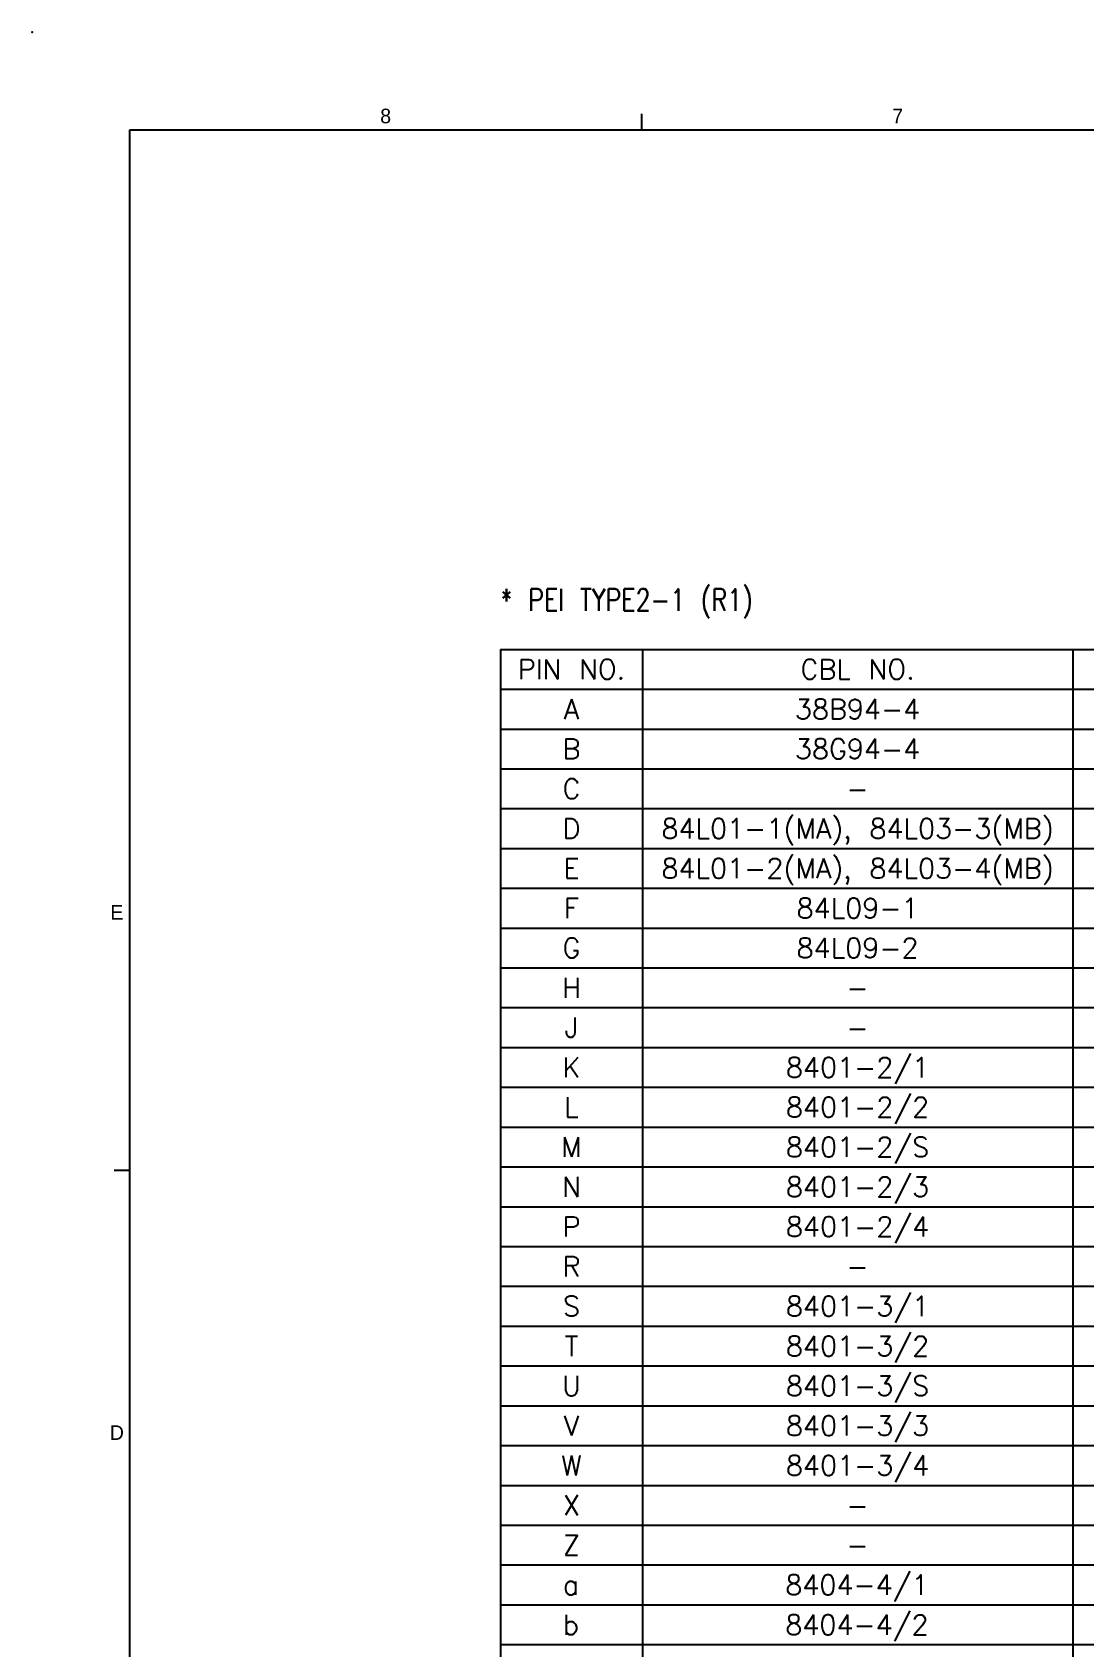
# Model space of a CAD drawing. Header units: millimetres. Extents: x 1063 to 1621, y 404 to 836.
# Drawn here: x 1062.6 to 1199.6, y 625.8 to 836.2 of the extents above; entities that cross this region are included whole.
import ezdxf
from ezdxf.enums import TextEntityAlignment as Align

# ---------------------------------------------------------------- set-up
doc = ezdxf.new("R2010")
doc.units = ezdxf.units.MM
doc.layers.add('현배선도', color=7, linetype='Continuous')
doc.styles.add('ROMANS', font='txt', dxfattribs={"height": 0.2})
doc.styles.get("Standard").update_dxf_attribs({"font": 'txt.shx', "bigfont": 'whgtxt.shx'})

msp = doc.modelspace()

# ---------------------------------------------------------------- linework, layer by layer
at = {"color": 6, "linetype": 'Continuous'}
for p, q in [((1141.93, 823.49), (1141.93, 825.59)), ((1073.21, 688.02), (1075.26, 688.02))]:
    msp.add_line(p, q, dxfattribs=at)
at = {"color": 5, "linetype": 'Continuous'}
for p, q in [((1075.26, 417.09), (1075.26, 823.49)), ((1075.26, 823.49), (1608.66, 823.49))]:
    msp.add_line(p, q, dxfattribs=at)
for p, q in [((1123.54, 755.83), (1123.54, 636.6)), ((1123.54, 755.83), (1280.36, 755.83)), ((1142.01, 755.83), (1142.01, 636.6)), ((1198.06, 755.83), (1198.06, 636.6)), ((1123.54, 750.65), (1280.36, 750.65)), ((1123.54, 745.46), (1280.36, 745.46)), ((1123.54, 740.28), (1280.36, 740.28)), ((1123.54, 735.1), (1280.36, 735.1)), ((1123.54, 729.91), (1280.36, 729.91)), ((1123.54, 724.73), (1280.36, 724.73)), ((1123.54, 719.54), (1280.36, 719.54)), ((1123.54, 714.36), (1280.36, 714.36)), ((1123.54, 709.18), (1280.36, 709.18)), ((1123.54, 703.99), (1280.36, 703.99)), ((1123.54, 698.81), (1280.36, 698.81)), ((1123.54, 693.62), (1280.36, 693.62)), ((1123.54, 688.44), (1280.36, 688.44)), ((1123.54, 683.26), (1280.36, 683.26)), ((1123.54, 678.07), (1280.36, 678.07)), ((1123.54, 672.89), (1280.36, 672.89)), ((1123.54, 667.7), (1280.36, 667.7)), ((1123.54, 662.52), (1280.36, 662.52)), ((1123.54, 657.34), (1280.36, 657.34)), ((1123.54, 652.15), (1280.36, 652.15)), ((1123.54, 646.97), (1280.36, 646.97)), ((1123.54, 641.78), (1280.36, 641.78)), ((1123.54, 641.78), (1123.54, 553.66)), ((1142.01, 641.78), (1142.01, 553.66)), ((1198.06, 641.78), (1198.06, 553.66)), ((1123.54, 636.6), (1280.36, 636.6)), ((1123.54, 631.42), (1280.36, 631.42)), ((1123.54, 626.23), (1280.36, 626.23))]:
    msp.add_line(p, q)
at = {"color": 0}
msp.add_point((1062.56, 836.19), dxfattribs=at)

# ---------------------------------------------------------------- texts
for s, height, p in [('PIN NO.', 2.592, (1132.78, 753.24)), ('CBL NO.', 2.592, (1170.04, 753.24)), ('A', 2.59, (1132.78, 748.06)), ('38B94-4', 2.592, (1170.04, 748.06)), ('B', 2.59, (1132.78, 742.87)), ('38G94-4', 2.592, (1170.04, 742.87)), ('C', 2.59, (1132.78, 737.69)), ('-', 2.59, (1170.04, 737.69)), ('84L01-1(MA), 84L03-3(MB)', 2.592, (1170.04, 732.5)), ('D', 2.59, (1132.78, 732.5)), ('E', 2.59, (1132.78, 727.32)), ('84L01-2(MA), 84L03-4(MB)', 2.592, (1170.04, 727.32)), ('F', 2.59, (1132.78, 722.14)), ('84L09-1', 2.592, (1170.04, 722.14)), ('G', 2.59, (1132.78, 716.95)), ('84L09-2', 2.592, (1170.04, 716.95)), ('H', 2.59, (1132.78, 711.77)), ('-', 2.59, (1170.04, 711.77)), ('J', 2.59, (1132.78, 706.58)), ('-', 2.59, (1170.04, 706.58)), ('K', 2.59, (1132.78, 701.4)), ('8401-2/1', 2.592, (1170.04, 701.4)), ('L', 2.59, (1132.78, 696.22)), ('8401-2/2', 2.592, (1170.04, 696.22)), ('M', 2.59, (1132.78, 691.03)), ('8401-2/S', 2.592, (1170.04, 691.03)), ('N', 2.59, (1132.78, 685.85)), ('8401-2/3', 2.592, (1170.04, 685.85)), ('P', 2.59, (1132.78, 680.66)), ('8401-2/4', 2.592, (1170.04, 680.66)), ('R', 2.59, (1132.78, 675.48)), ('-', 2.59, (1170.04, 675.48)), ('S', 2.59, (1132.78, 670.3)), ('8401-3/1', 2.592, (1170.04, 670.3)), ('8401-3/2', 2.592, (1170.04, 665.11)), ('T', 2.59, (1132.78, 665.11)), ('U', 2.59, (1132.78, 659.93)), ('8401-3/S', 2.592, (1170.04, 659.93)), ('8401-3/3', 2.592, (1170.04, 654.74)), ('V', 2.59, (1132.78, 654.74)), ('W', 2.59, (1132.78, 649.56)), ('8401-3/4', 2.592, (1170.04, 649.56)), ('X', 2.59, (1132.78, 644.38)), ('-', 2.59, (1170.04, 644.38)), ('Z', 2.59, (1132.78, 639.19)), ('-', 2.59, (1170.04, 639.19)), ('8404-4/1', 2.592, (1169.96, 634.01)), ('a', 2.59, (1132.71, 634.01)), ('b', 2.59, (1132.71, 628.82)), ('8404-4/2', 2.592, (1169.96, 628.82))]:
    msp.add_text(s, height=height).set_placement(p, align=Align.MIDDLE_CENTER)
at = {"color": 4, "char_height": 1.9, "attachment_point": 5, "style": 'ROMANS'}
for s, insert in [('{\\fﾱﾼﾸﾲￃﾼ|b0|i0|c129|p49;8 }', (1108.58, 825.28)), ('{\\fﾱﾼﾸﾲￃﾼ|b0|i0|c129|p49;7 }', (1175.26, 825.28)), ('{\\fﾱﾼﾸﾲￃﾼ|b0|i0|c129|p49;E }', (1073.57, 721.58)), ('{\\fﾱﾼﾸﾲￃﾼ|b0|i0|c129|p49;D }', (1073.57, 653.84))]:
    msp.add_mtext(s, dxfattribs=dict(at, insert=insert))
at = {"layer": '현배선도', "color": 4, "width": 0.8}
msp.add_text('* PEI TYPE2-1 (R1)', height=2.8569, dxfattribs=at).set_placement((1123.54, 760.86))

doc.saveas('drawing.dxf')
